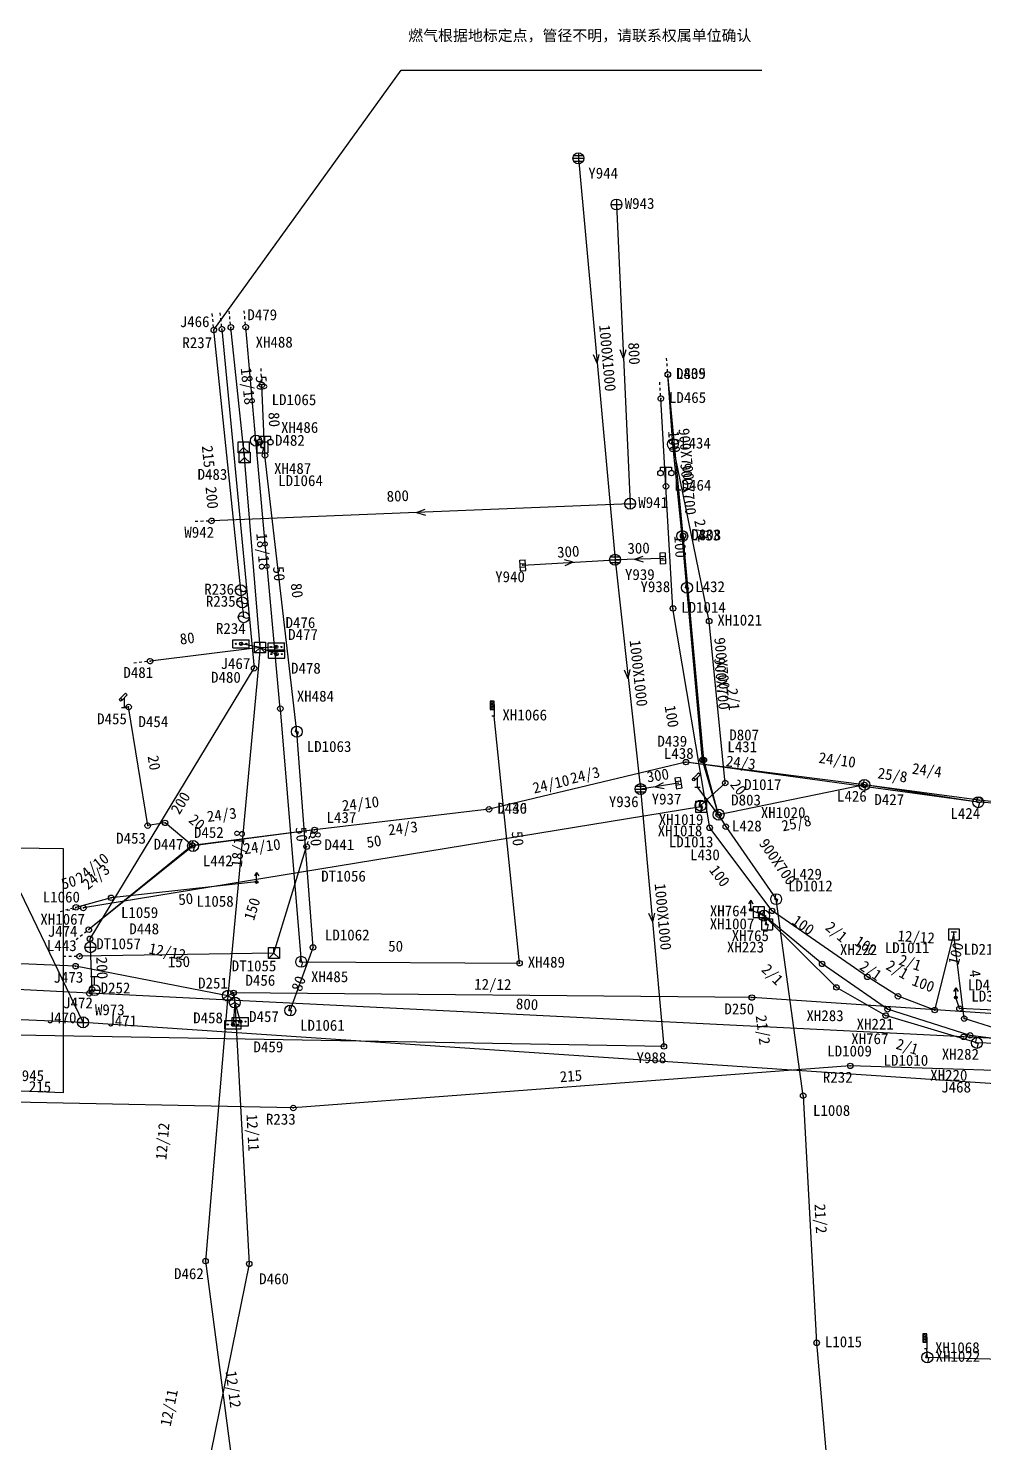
# Model space of a CAD drawing. Extents: x 491411 to 492038, y 2493823 to 2494065.
# Drawn here: x 491625.2 to 491712.5, y 2493935.8 to 2494065 of the extents above; entities that cross this region are included whole.
import ezdxf
from ezdxf.enums import TextEntityAlignment as Align

# ---------------------------------------------------------------- set-up
doc = ezdxf.new("R2010")
doc.units = 0
doc.header["$PDSIZE"] = 0.2
doc.linetypes.add('10', pattern=[10, 10, 0])
doc.layers.get('0').update_dxf_attribs({"linetype": 'CONTINUOUS'})
for name, color, linetype in [('DLINE', 3, 'CONTINUOUS'), ('DMARK', 3, 'CONTINUOUS'), ('DPOINT', 3, 'CONTINUOUS'), ('DTEXT', 3, 'CONTINUOUS'), ('DTLINE', 3, 'CONTINUOUS'), ('DTMARK', 3, 'CONTINUOUS'), ('DTPOINT', 3, 'CONTINUOUS'), ('DTTEXT', 3, 'CONTINUOUS'), ('JLINE', 5, 'CONTINUOUS'), ('JMARK', 5, 'CONTINUOUS'), ('JPOINT', 5, 'CONTINUOUS'), ('JTEXT', 5, 'CONTINUOUS'), ('LDLINE', 1, 'CONTINUOUS'), ('LDMARK', 1, 'CONTINUOUS'), ('LDPOINT', 1, 'CONTINUOUS'), ('LDTEXT', 1, 'CONTINUOUS'), ('LLINE', 1, 'CONTINUOUS'), ('LMARK', 1, 'CONTINUOUS'), ('LPOINT', 1, 'CONTINUOUS'), ('LTEXT', 1, 'CONTINUOUS'), ('RLINE', 6, 'CONTINUOUS'), ('RMARK', 6, 'CONTINUOUS'), ('RPOINT', 6, 'CONTINUOUS'), ('RTEXT', 6, 'CONTINUOUS'), ('WLINE', 4, 'CONTINUOUS'), ('WMARK', 4, 'CONTINUOUS'), ('WPOINT', 4, 'CONTINUOUS'), ('WTEXT', 4, 'CONTINUOUS'), ('XHLINE', 1, 'CONTINUOUS'), ('XHMARK', 1, 'CONTINUOUS'), ('XHPOINT', 1, 'CONTINUOUS'), ('XHTEXT', 1, 'CONTINUOUS'), ('YLINE', 40, 'CONTINUOUS'), ('YMARK', 40, 'CONTINUOUS'), ('YPOINT', 40, 'CONTINUOUS'), ('YTEXT', 40, 'CONTINUOUS'), ('问题备注', 255, 'CONTINUOUS')]:
    doc.layers.add(name, color=color, linetype=linetype)
doc.styles.add('GXD', font='')
doc.styles.get("Standard").update_dxf_attribs({"font": 'rs.shx', "bigfont": 'hztxt.shx'})
doc.styles.get('GXD').set_extended_font_data('SimSun')

# ---------------------------------------------------------------- blocks, each defined once
blk = doc.blocks.new('SXT')
at = {"color": 0}
for p, q in [((-0.32, 2.12), (0.21, 2.65)), ((0.21, 2.65), (0.53, 2.33)), ((-0.32, 2.12), (-0.85, 1.59)), ((-0.53, 1.27), (0.53, 2.33)), ((-0.51, 0.01), (0.49, 0.01)), ((0, 0), (0, 1.8))]:
    blk.add_line(p, q, dxfattribs=at)
blk.add_circle((-0.69, 1.43), 0.225, dxfattribs=at)
blk = doc.blocks.new('GXD')
at = {"color": 0}
blk.add_circle((0, 0), 0.5, dxfattribs=at)
blk = doc.blocks.new('DRK')
at = {"color": 0}
for q in [(-0.87, -0.5), (0, 1), (0.87, -0.5)]:
    blk.add_line((0, 0), q, dxfattribs=at)
blk.add_circle((0, 0), 1, dxfattribs=at)
blk = doc.blocks.new('FPCQ')
at = {"color": 0}
for p, q in [((0.5, 0), (1, 0)), ((1.5, 0), (2, 0)), ((2.5, 0), (3, 0))]:
    blk.add_line(p, q, dxfattribs=at)
blk.add_ellipse((0, 0), major_axis=(-0.417, -0.276), ratio=1, start_param=3.926991, end_param=10.210176, dxfattribs=at)
blk = doc.blocks.new('JXX')
h = blk.add_hatch(color=0)
edge = h.paths.add_edge_path()
edge.add_arc((-0.95, 0), 0.1, 0, 360)
edge = h.paths.add_edge_path()
edge.add_arc((0.95, 0), 0.1, 0, 360)
at = {"color": 0, "flags": 128}
for points in [[(-1.5, -0.75), (-1.5, 0.75)], [(-1.5, 0.75), (1.5, 0.75)], [(1.5, -0.75), (1.5, 0.75)], [(-1.5, -0.75), (1.5, -0.75)]]:
    blk.add_lwpolyline(points, dxfattribs=at)
at = {"color": 0}
for centre, radius in [((-0.95, 0), 0.1), ((0, 0), 0.3), ((0.95, 0), 0.1)]:
    blk.add_circle(centre, radius, dxfattribs=at)
blk = doc.blocks.new('DSK')
at = {"color": 0}
for p, q in [((-1, -1), (-1, 1)), ((-1, 1), (1, 1)), ((0, 0), (-1, -1)), ((0, 0), (0, 1)), ((0, 0), (1, -1)), ((1, 1), (1, -1)), ((1, -1), (-1, -1))]:
    blk.add_line(p, q, dxfattribs=at)
blk = doc.blocks.new('XHS')
at = {"color": 0}
for p, q in [((-1, 0), (1, 0)), ((-0.75, 2.5), (0.75, 2.5)), ((0, 1), (0, 2.5))]:
    blk.add_line(p, q, dxfattribs=at)
blk.add_circle((0, 0), 1, dxfattribs=at)
blk = doc.blocks.new('JYJ')
at = {"color": 0}
blk.add_line((-1, 0), (1, 0), dxfattribs=at)
blk.add_circle((0, 0), 1, dxfattribs=at)
blk = doc.blocks.new('SGD')
at = {"color": 0, "linetype": '10'}
for q in [(-0.41, 1.1), (0.41, 1.1)]:
    blk.add_line((0, 1.75), q, dxfattribs=at)
at = {"color": 0}
blk.add_line((0, 0.25), (0, 1.75), dxfattribs=at)
blk.add_circle((0, 0), 0.25, dxfattribs=at)
blk = doc.blocks.new('LYJ')
at = {"color": 0}
for p, q in [((-0.25, 0), (0, 1)), ((-0.25, 0), (0.25, 0)), ((0.25, 0), (0, -1))]:
    blk.add_line(p, q, dxfattribs=at)
blk.add_circle((0, 0), 1, dxfattribs=at)
blk = doc.blocks.new('LD')
at = {"color": 0}
for p, q in [((-1, 2.9), (-1, 3.5)), ((-1, 3.5), (1, 3.5)), ((0, 0.5), (0, 3.5)), ((1, 3.5), (1, 2.9))]:
    blk.add_line(p, q, dxfattribs=at)
for centre in [(-1, 2.4), (1, 2.4), (0, 0)]:
    blk.add_circle(centre, 0.5, dxfattribs=at)
blk = doc.blocks.new('PDX')
at = {"color": 0, "linetype": '10'}
for p, q in [((-1, 1), (-1, -1)), ((-1, 1), (1, 1)), ((-0.5, 0.5), (0.5, 0.5)), ((0, -0.5), (0, 0.5)), ((1, 1), (1, -1)), ((-1, -1), (1, -1))]:
    blk.add_line(p, q, dxfattribs=at)
blk = doc.blocks.new('RYJ')
at = {"color": 0}
blk.add_circle((0, 0), 1, dxfattribs=at)
for centre, start, end in [((-0.5, -0.52), 46.3972, 133.6028), ((0.5, 0.53), 226.3972, 313.6028)]:
    blk.add_arc(centre, 0.725, start, end, dxfattribs=at)
blk = doc.blocks.new('pDirction')
at = {"color": 0}
for q in [(-0.8, 0.54), (-0.8, -0.54)]:
    blk.add_line((0.8, 0), q, dxfattribs=at)
blk = doc.blocks.new('WYJ')
at = {"color": 0}
for p, q in [((-1, 0), (1, 0)), ((0, 1), (0, -1))]:
    blk.add_line(p, q, dxfattribs=at)
blk.add_circle((0, 0), 1, dxfattribs=at)
blk = doc.blocks.new('KZG')
at = {"color": 0, "linetype": '10'}
for p, q in [((-1, 1), (-1, -1)), ((-1, 1), (1, 1)), ((1, 1), (1, -1)), ((-1, -1), (1, -1))]:
    blk.add_line(p, q, dxfattribs=at)
at = {"color": 0}
for p, q in [((-0.25, 0), (0, 1)), ((-0.25, 0), (0.25, 0)), ((0.25, 0), (0, -1))]:
    blk.add_line(p, q, dxfattribs=at)
blk = doc.blocks.new('XHD')
at = {"color": 0}
for p, q in [((0, 2.2), (-0.75, 2.2)), ((0, 1.7), (-0.75, 1.7))]:
    blk.add_line(p, q, dxfattribs=at)
at = {"color": 0, "linetype": '10'}
for p, q in [((0, 0), (-0.42, 0)), ((0, 2.1), (0, 0))]:
    blk.add_line(p, q, dxfattribs=at)
at = {"color": 0, "flags": 128}
blk.add_lwpolyline([(0, 1.2), (0, 2.7), (-0.75, 2.7), (-0.75, 1.2)], close=True, dxfattribs=at)
at = {"color": 2, "const_width": 0.15, "flags": 128}
blk.add_lwpolyline([(-0.39, 2.3, 1), (-0.39, 2.6, 1)], format="xyb", close=True, dxfattribs=at)
at = {"color": 3, "const_width": 0.15, "flags": 128}
blk.add_lwpolyline([(-0.39, 1.8, 1), (-0.39, 2.1, 1)], format="xyb", close=True, dxfattribs=at)
at = {"color": 1, "const_width": 0.15, "flags": 128}
blk.add_lwpolyline([(-0.39, 1.3, 1), (-0.39, 1.6, 1)], format="xyb", close=True, dxfattribs=at)
at = {"color": 0, "flags": 1}
blk.add_attdef('CODE', (-0.01, -0.01), '', height=0.15, dxfattribs=at)
blk = doc.blocks.new('YYJ')
at = {"color": 0}
for p, q in [((-1, 0), (1, 0)), ((-0.87, 0.5), (0.87, 0.5)), ((0, 1), (0, -1)), ((-0.87, -0.5), (0.87, -0.5))]:
    blk.add_line(p, q, dxfattribs=at)
blk.add_circle((0, 0), 1, dxfattribs=at)
blk = doc.blocks.new('YSB')
at = {"color": 0}
for p, q in [((-0.5, 1), (-0.5, -1)), ((0.5, 1), (-0.5, 1)), ((0.5, 0.33), (-0.5, 0.33)), ((0.5, 1), (0.5, -1)), ((0.5, -0.33), (-0.5, -0.33)), ((0.5, -1), (-0.5, -1))]:
    blk.add_line(p, q, dxfattribs=at)

msp = doc.modelspace()

# ---------------------------------------------------------------- linework, layer by layer
at = {"layer": 'DLINE', "linetype": 'Continuous'}
for p, q in [((491644.88, 2494026.74, 11.61), (491643.71, 2494037.71, 11.44)), ((491685.05, 2494018.66, 11.65), (491683.65, 2494033.4, 11.78)), ((491644.97, 2494025.82, 11.65), (491644.88, 2494026.74, 11.61)), ((491646.38, 2494008.46, 11.51), (491644.97, 2494025.82, 11.65)), ((491686.94, 2493998.19, 11.06), (491685.05, 2494018.66, 11.65)), ((491646.38, 2494008.46, 11.97), (491636.33, 2494007.21, 12.26)), ((491646.38, 2494008.46, 11.37), (491643.45, 2493976.65, 10.86)), ((491646.38, 2494008.46, 11.97), (491644.65, 2494008.8, 12.21)), ((491646.38, 2494008.46, 12.51), (491647.86, 2494008.51, 12.79)), ((491646.38, 2494008.46, 12.51), (491647.89, 2494007.86, 12.82)), ((491634.37, 2494003.03, 12.31), (491633.98, 2494002.97, 12.24)), ((491636.11, 2493992.19, 12.13), (491634.37, 2494003.03, 12.31)), ((491685.31, 2493997.99, -2.19), (491667.31, 2493993.68, -0.18)), ((491701.62, 2493995.91, 11.59), (491685.31, 2493997.99, -2.19)), ((491688.29, 2493993.19, 11.19), (491686.94, 2493998.19, 11.06)), ((491688.29, 2493993.19, 11.19), (491686.36, 2493995.69, 12.26)), ((491712.11, 2493994.53, 11.58), (491701.62, 2493995.91, 11.59)), ((491667.31, 2493993.68, -0.18), (491651.36, 2493991.8, 7.53)), ((491733.7, 2493992.04, 10.69), (491712.11, 2493994.53, 11.58)), ((491637.7, 2493992.44, 12.18), (491636.11, 2493992.19, 12.13)), ((491640.18, 2493990.38, 11.29), (491637.7, 2493992.44, 12.18)), ((491651.36, 2493991.8, 7.53), (491640.18, 2493990.38, 11.29)), ((491640.18, 2493990.38, 11.29), (491630.73, 2493982.69, 11.46)), ((491629.52, 2493979.35, 11.35), (491537.38, 2493983.23, 10.95)), ((491643.45, 2493976.65, 11.47), (491629.52, 2493979.35, 11.35)), ((491643.45, 2493976.65, 11.47), (491641.4, 2493952.41, 10.78)), ((491643.96, 2493976.91, 11.47), (491643.45, 2493976.65, 11.47)), ((491691.33, 2493976.48, 11.51), (491643.96, 2493976.91, 11.47)), ((491643.96, 2493976.91, 11.47), (491644.07, 2493976.03, 10.93)), ((491644.07, 2493976.03, 11.6), (491643.91, 2493974.01, 11.52)), ((491644.07, 2493976.03, 11.6), (491644.57, 2493974.29, 11.59)), ((491644.07, 2493976.03, 10.93), (491645.39, 2493952.15, 10.98)), ((491717.72, 2493974.73, 11.9), (491691.33, 2493976.48, 11.51)), ((491645.39, 2493952.15, 10.98), (491640.47, 2493928.02, 10.7)), ((491641.4, 2493952.41, 10.78), (491644.5, 2493928.72, 9.66))]:
    msp.add_line(p, q, dxfattribs=at)
at = {"layer": 'DPOINT', "linetype": 'Continuous'}
for p in [(491643.71, 2494037.71, 12.71), (491683.65, 2494033.4, 12.91), (491644.88, 2494026.74, 12.83), (491644.97, 2494025.82, 12.86), (491685.05, 2494018.66, 12.75), (491644.65, 2494008.8, 12.71), (491646.38, 2494008.46, 12.64), (491647.86, 2494008.51, 12.94), (491647.89, 2494007.86, 12.97), (491636.33, 2494007.21, 12.84), (491633.98, 2494002.97, 12.34), (491634.37, 2494003.03, 12.41), (491685.31, 2493997.99, 5.11), (491686.94, 2493998.19, 12.26), (491686.36, 2493995.69, 12.46), (491701.62, 2493995.91, 12.19), (491667.31, 2493993.68, 6.1), (491712.11, 2493994.53, 12.18), (491636.11, 2493992.19, 12.23), (491637.7, 2493992.44, 12.28), (491688.29, 2493993.19, 12.39), (491651.36, 2493991.8, 12.18), (491640.18, 2493990.38, 12.27), (491630.73, 2493982.69, 11.92), (491629.52, 2493979.35, 11.8), (491643.45, 2493976.65, 11.99), (491643.96, 2493976.91, 12), (491644.07, 2493976.03, 12), (491691.33, 2493976.48, 11.97), (491643.91, 2493974.01, 11.91), (491644.57, 2493974.29, 11.94), (491641.4, 2493952.41, 11.85), (491645.39, 2493952.15, 11.91)]:
    msp.add_point(p, dxfattribs=at)
at = {"layer": 'DTLINE', "linetype": 'Continuous'}
for q in [(491650.64, 2493990.27, 9.85), (491629.89, 2493980.25, 11.5)]:
    msp.add_line((491647.65, 2493980.55, 12.24), q, dxfattribs=at)
at = {"layer": 'DTPOINT', "linetype": 'Continuous'}
for p in [(491650.64, 2493990.27, 10.35), (491647.65, 2493980.55, 12.57), (491629.89, 2493980.25, 11.97)]:
    msp.add_point(p, dxfattribs=at)
at = {"layer": 'JLINE', "linetype": 'Continuous'}
for p, q in [((491642.89, 2494037.54, 12.01), (491645.84, 2494006.56, 11.61)), ((491630.84, 2493981.85, 10.46), (491645.84, 2494006.56, 11.61)), ((491630.88, 2493981.08, 10.39), (491630.84, 2493981.85, 10.46)), ((491630.78, 2493976.87, 9.75), (491542.77, 2493981.43, 9.3)), ((491631.03, 2493977.23, 10.54), (491630.88, 2493981.08, 10.39)), ((491630.78, 2493976.87, 9.75), (491631.03, 2493977.23, 10.54)), ((491710.68, 2493972.89, 9.79), (491630.78, 2493976.87, 9.75)), ((491631.03, 2493977.23, 10.54), (491631.26, 2493977.16, 10.79)), ((491772.67, 2493969.6, 10.04), (491710.68, 2493972.89, 9.79))]:
    msp.add_line(p, q, dxfattribs=at)
at = {"layer": 'JPOINT', "linetype": 'Continuous'}
for p in [(491642.89, 2494037.54, 12.95), (491645.84, 2494006.56, 12.65), (491630.84, 2493981.85, 11.89), (491630.88, 2493981.08, 11.87), (491630.78, 2493976.87, 11.78), (491631.03, 2493977.23, 12.05), (491631.26, 2493977.16, 11.81), (491710.68, 2493972.89, 12)]:
    msp.add_point(p, dxfattribs=at)
at = {"layer": 'LDLINE', "linetype": 'Continuous'}
for p, q in [((491646.83, 2494026.02, 12.62), (491646.54, 2494032.45, 12.66)), ((491683.48, 2494023.19, 12.45), (491683, 2494031.2, 12.6)), ((491649.74, 2494000.77, 12.11), (491646.83, 2494026.02, 12.62)), ((491684.12, 2494012.03, 12.23), (491683.48, 2494023.19, 12.45)), ((491687.48, 2493991.99, 12.08), (491684.12, 2494012.03, 12.23)), ((491651.22, 2493981.06, 9.93), (491649.74, 2494000.77, 12.11)), ((491693.18, 2493984.4, 12.25), (491687.48, 2493991.99, 12.08)), ((491701.89, 2493978.37, 12.23), (491693.18, 2493984.4, 12.25)), ((491708.05, 2493975.34, 12.24), (491709.79, 2493982.25, 11.79)), ((491710.74, 2493974.56, 11.67), (491709.79, 2493982.25, 11.51)), ((491649.14, 2493975.3, 11.84), (491651.22, 2493981.06, 9.93)), ((491704.69, 2493976.6, 12.18), (491701.89, 2493978.37, 12.23)), ((491708.05, 2493975.34, 12.24), (491704.69, 2493976.6, 12.18)), ((491710.3, 2493975.47, 12.02), (491709.97, 2493976.49, 12.05)), ((491757.89, 2493973.18, 12.04), (491710.3, 2493975.47, 12.02)), ((491720.09, 2493971.59, 11.4), (491710.74, 2493974.56, 11.67))]:
    msp.add_line(p, q, dxfattribs=at)
at = {"layer": 'LDPOINT', "linetype": 'Continuous'}
for p in [(491646.54, 2494032.45, 12.96), (491683, 2494031.2, 12.92), (491646.83, 2494026.02, 13), (491683.48, 2494023.19, 12.8), (491684.12, 2494012.03, 12.46), (491649.74, 2494000.77, 12.46), (491687.48, 2493991.99, 12.28), (491693.18, 2493984.4, 12.43), (491709.79, 2493982.25, 11.89), (491651.22, 2493981.06, 10.16), (491701.89, 2493978.37, 12.43), (491704.69, 2493976.6, 12.34), (491649.14, 2493975.3, 11.99), (491708.05, 2493975.34, 12.34), (491709.97, 2493976.49, 12.18), (491710.3, 2493975.47, 12.16), (491710.74, 2493974.56, 12)]:
    msp.add_point(p, dxfattribs=at)
at = {"layer": 'LLINE', "linetype": 'Continuous'}
for p, q in [((491684.11, 2494027.04, 11.75), (491683.65, 2494033.4, 11.87)), ((491684.97, 2494018.64, 11.65), (491684.11, 2494027.04, 11.75)), ((491685.4, 2494013.92, 11.6), (491684.97, 2494018.64, 11.65)), ((491686.81, 2493998.18, 11.06), (491685.4, 2494013.92, 11.6)), ((491685.31, 2493997.99, 5.11), (491667.31, 2493993.68, 6.1)), ((491712.02, 2493994.33, 11.61), (491685.31, 2493997.99, 5.11)), ((491688.29, 2493993.19, 11.19), (491686.81, 2493998.18, 11.06)), ((491701.62, 2493995.91, 11.64), (491688.29, 2493993.19, 11.86)), ((491712.02, 2493994.33, 11.61), (491701.62, 2493995.91, 11.64)), ((491667.31, 2493993.68, 6.1), (491651.36, 2493991.8, 7.53)), ((491713.86, 2493994.21, 11.01), (491712.02, 2493994.33, 11.01)), ((491688.29, 2493993.19, 11.86), (491688.95, 2493992.1, 11.16)), ((491688.95, 2493992.1, 11.16), (491693.55, 2493985.47, 11.07)), ((491651.36, 2493991.8, 7.53), (491640.26, 2493990.33, 11.31)), ((491640.26, 2493990.33, 11.98), (491630.73, 2493982.69, 11.46)), ((491646.07, 2493987.04, 12.34), (491632.77, 2493985.6, 11.28)), ((491632.77, 2493985.6, 11.28), (491629.55, 2493984.72, 12.02)), ((491696.02, 2493967.52, 11.57), (491693.55, 2493985.47, 11.71)), ((491696.02, 2493967.52, 11.57), (491697.25, 2493944.94, 11.11)), ((491697.25, 2493944.94, 11.11), (491699.23, 2493922.11, 11.25))]:
    msp.add_line(p, q, dxfattribs=at)
at = {"layer": 'LPOINT', "linetype": 'Continuous'}
for p in [(491683.65, 2494033.4, 12.91), (491684.11, 2494027.04, 12.84), (491684.97, 2494018.64, 12.75), (491685.4, 2494013.92, 12.67), (491685.31, 2493997.99, 12.41), (491686.81, 2493998.18, 12.26), (491701.62, 2493995.91, 12.19), (491667.31, 2493993.68, 12.38), (491712.02, 2493994.33, 12.09), (491688.29, 2493993.19, 12.39), (491688.95, 2493992.1, 12.36), (491651.36, 2493991.8, 12.18), (491640.26, 2493990.33, 12.29), (491646.07, 2493987.04, 12.44), (491632.77, 2493985.6, 12.13), (491629.55, 2493984.72, 12.51), (491693.55, 2493985.47, 12.21), (491630.73, 2493982.69, 11.92), (491696.02, 2493967.52, 12.02), (491697.25, 2493944.94, 12.16)]:
    msp.add_point(p, dxfattribs=at)
at = {"layer": 'RLINE', "linetype": 'Continuous'}
for p, q in [((491644.62, 2494013.69, 11.39), (491642.16, 2494037.47, 11.82)), ((491644.75, 2494012.58, 11.45), (491644.62, 2494013.69, 11.39)), ((491644.89, 2494011.23, 11.26), (491644.75, 2494012.58, 11.45)), ((491700.32, 2493970.24, 10.71), (491649.42, 2493966.4, 10.58)), ((491760.54, 2493968.29, 11.04), (491700.32, 2493970.24, 10.71)), ((491649.42, 2493966.4, 10.58), (491607.2, 2493967.29, 10.32))]:
    msp.add_line(p, q, dxfattribs=at)
at = {"layer": 'RPOINT', "linetype": 'Continuous'}
for p in [(491642.16, 2494037.47, 13.02), (491644.62, 2494013.69, 12.59), (491644.75, 2494012.58, 12.65), (491644.89, 2494011.23, 12.46), (491700.32, 2493970.24, 11.91), (491649.42, 2493966.4, 11.78)]:
    msp.add_point(p, dxfattribs=at)
at = {"layer": 'WLINE', "linetype": 'Continuous'}
for p, q in [((491678.96, 2494048.93, 8.67), (491680.2, 2494021.6, 8.52)), ((491680.2, 2494021.6, 8.52), (491641.95, 2494020.02, 8.49))]:
    msp.add_line(p, q, dxfattribs=at)
at = {"layer": 'WPOINT', "linetype": 'Continuous'}
for p, q in [((491630.2, 2493974.22, 11.9), (491530.45, 2493978.44, 11.15)), ((491724.83, 2493967.83, 11.91), (491630.2, 2493974.22, 11.9))]:
    msp.add_line(p, q, dxfattribs=at)
at = {"layer": 'WPOINT', "linetype": 'Continuous', "flags": 128}
msp.add_lwpolyline([(491543.93, 2493991.24), (491543.65, 2493971.13), (491628.42, 2493967.8), (491628.42, 2493990.07)], close=True, dxfattribs=at)
at = {"layer": 'WPOINT', "linetype": 'Continuous'}
for p in [(491678.96, 2494048.93, 12.89), (491680.2, 2494021.6, 12.62), (491641.95, 2494020.02, 12.79), (491630.2, 2493974.22, 11.9)]:
    msp.add_point(p, dxfattribs=at)
at = {"layer": 'XHLINE', "linetype": 'Continuous'}
for p, q in [((491646.01, 2494027.36, 12.94), (491645.07, 2494037.72, 12.95)), ((491648.23, 2494002.87, 12.43), (491646.01, 2494027.36, 12.94)), ((491646.01, 2494027.36, 12.94), (491646.58, 2494026.74, 12.79)), ((491687.43, 2494010.87, 12.32), (491684.11, 2494027.04, 12.66)), ((491688.9, 2493996.08, 12.15), (491687.43, 2494010.87, 12.32)), ((491648.23, 2494002.87, 12.43), (491650.14, 2493979.75, 11.83)), ((491670.1, 2493979.62, 12.22), (491667.78, 2494002.2, 12.45)), ((491686.64, 2493994.02, 11.64), (491688.9, 2493996.08, 12.15)), ((491686.68, 2493993.91, 12.1), (491630.24, 2493984.67, 9.79)), ((491686.64, 2493994.02, 11.87), (491686.68, 2493993.91, 12.28)), ((491691.23, 2493984.5, 12.03), (491692.44, 2493983.97, 12.03)), ((491692.44, 2493983.97, 11.88), (491691.96, 2493984.29, 11.78)), ((491697.75, 2493979.56, 11.57), (491692.44, 2493983.97, 11.71)), ((491699.06, 2493977.41, 11.73), (491692.44, 2493983.97, 11.83)), ((491692.44, 2493983.97, 11.84), (491692.71, 2493983.17, 11.72)), ((491650.14, 2493979.75, 11.83), (491670.1, 2493979.62, 12.38)), ((491703.73, 2493975.41, 11.74), (491697.75, 2493979.56, 11.57)), ((491703.56, 2493974.84, 11.69), (491699.06, 2493977.41, 11.73)), ((491711.28, 2493973.03, 11.69), (491703.73, 2493975.41, 11.74)), ((491711.9, 2493972.34, 11.66), (491703.56, 2493974.84, 11.69)), ((491724.67, 2493971.25, 11.41), (491711.28, 2493973.03, 11.69)), ((491746.46, 2493971.25, 11.85), (491711.9, 2493972.34, 11.66)), ((491707.37, 2493943.61, 12.39), (491707.32, 2493944.4, 12.32)), ((491770.87, 2493941.75, 12.25), (491707.37, 2493943.61, 12.39))]:
    msp.add_line(p, q, dxfattribs=at)
at = {"layer": 'XHPOINT', "linetype": 'Continuous'}
for p in [(491645.07, 2494037.72, 13.08), (491646.01, 2494027.36, 13.08), (491646.58, 2494026.74, 12.99), (491687.43, 2494010.87, 12.47), (491648.23, 2494002.87, 12.55), (491667.78, 2494002.2, 12.7), (491688.9, 2493996.08, 12.47), (491686.64, 2493994.02, 12.04), (491686.68, 2493993.91, 12.43), (491630.24, 2493984.67, 10.09), (491691.23, 2493984.5, 12.18), (491691.96, 2493984.29, 12.18), (491692.44, 2493983.97, 12.18), (491692.71, 2493983.17, 12.14), (491650.14, 2493979.75, 11.94), (491670.1, 2493979.62, 12.52), (491697.75, 2493979.56, 12.07), (491699.06, 2493977.41, 12.03), (491703.73, 2493975.41, 12.06), (491703.56, 2493974.84, 12.03), (491711.28, 2493973.03, 12.01), (491711.9, 2493972.34, 12.02), (491707.32, 2493944.4, 12.62), (491707.37, 2493943.61, 12.74)]:
    msp.add_point(p, dxfattribs=at)
at = {"layer": 'YLINE', "linetype": 'Continuous'}
for p, q in [((491675.48, 2494053.15, 9.52), (491678.83, 2494016.48, 9.22)), ((491670.39, 2494015.97, 11.92), (491678.83, 2494016.48, 11.68)), ((491683.18, 2494016.59, 11.7), (491678.83, 2494016.48, 11.56)), ((491678.83, 2494016.48, 9.22), (491681.16, 2493995.53, 8.82)), ((491684.61, 2493996.06, 11.42), (491681.16, 2493995.53, 11.24)), ((491681.16, 2493995.53, 8.82), (491683.29, 2493972.02, 8.54)), ((491683.29, 2493972.02, 8.54), (491541.35, 2493974.48, 7.4))]:
    msp.add_line(p, q, dxfattribs=at)
at = {"layer": 'YPOINT', "linetype": 'Continuous'}
for p in [(491675.48, 2494053.15, 13.04), (491670.39, 2494015.97, 12.71), (491678.83, 2494016.48, 12.55), (491683.18, 2494016.59, 12.46), (491684.61, 2493996.06, 12.23), (491681.16, 2493995.53, 12.24), (491683.29, 2493972.02, 11.94)]:
    msp.add_point(p, dxfattribs=at)
at = {"layer": '问题备注', "linetype": 'Continuous', "flags": 128}
for points, elevation in [([(491642.16, 2494037.47), (491659.28, 2494061.21), (491692.25, 2494061.21)], 20.22), ([(491630.2, 2493974.22), (491620.24, 2493994.86), (491599.91, 2493994.86)], 11.9)]:
    msp.add_lwpolyline(points, dxfattribs=dict(at, elevation=elevation))

# ---------------------------------------------------------------- block references
at = {"layer": 'DPOINT', "linetype": 'Continuous', "xscale": 0.5, "yscale": 0.5, "zscale": 0.5}
for p, rotation in [((491643.71, 2494037.71, 12.71), 96.08502224343908), ((491636.33, 2494007.21, 12.84), 187.0707201102138), ((491630.73, 2493982.69, 11.92), 219.1563566375399)]:
    msp.add_blockref('FPCQ', p, dxfattribs=dict(at, rotation=rotation))
for name, p in [('GXD', (491683.65, 2494033.4, 12.91)), ('DSK', (491644.88, 2494026.74, 12.83)), ('DSK', (491644.97, 2494025.82, 12.86)), ('GXD', (491685.05, 2494018.66, 12.75)), ('JXX', (491644.65, 2494008.8, 12.71)), ('DSK', (491646.38, 2494008.46, 12.64)), ('JXX', (491647.86, 2494008.51, 12.94)), ('JXX', (491647.89, 2494007.86, 12.97)), ('SXT', (491633.98, 2494002.97, 12.34)), ('GXD', (491634.37, 2494003.03, 12.41)), ('GXD', (491685.31, 2493997.99, 5.11)), ('GXD', (491686.94, 2493998.19, 12.26)), ('SXT', (491686.36, 2493995.69, 12.46)), ('GXD', (491701.62, 2493995.91, 12.19)), ('GXD', (491712.11, 2493994.53, 12.18)), ('GXD', (491667.31, 2493993.68, 6.1)), ('GXD', (491688.29, 2493993.19, 12.39)), ('GXD', (491636.11, 2493992.19, 12.23)), ('GXD', (491637.7, 2493992.44, 12.28)), ('GXD', (491651.36, 2493991.8, 12.18)), ('GXD', (491640.18, 2493990.38, 12.27)), ('GXD', (491629.52, 2493979.35, 11.8)), ('DRK', (491643.45, 2493976.65, 11.99)), ('GXD', (491643.96, 2493976.91, 12)), ('GXD', (491691.33, 2493976.48, 11.97)), ('DRK', (491644.07, 2493976.03, 12)), ('JXX', (491643.91, 2493974.01, 11.91)), ('JXX', (491644.57, 2493974.29, 11.94)), ('GXD', (491641.4, 2493952.41, 11.85)), ('GXD', (491645.39, 2493952.15, 11.91))]:
    msp.add_blockref(name, p, dxfattribs=at)
at = {"layer": 'DTPOINT', "linetype": 'Continuous', "xscale": 0.5, "yscale": 0.5, "zscale": 0.5}
for p, rotation in [((491650.64, 2493990.27, 10.35), 72.88023154064072), ((491629.89, 2493980.25, 11.97), 180.940071702314)]:
    msp.add_blockref('FPCQ', p, dxfattribs=dict(at, rotation=rotation))
msp.add_blockref('DSK', (491647.65, 2493980.55, 12.57), dxfattribs=at)
at = {"layer": 'JPOINT', "linetype": 'Continuous', "xscale": 0.5, "yscale": 0.5, "zscale": 0.5, "rotation": 95.47810789889981}
msp.add_blockref('FPCQ', (491642.89, 2494037.54, 12.95), dxfattribs=at)
at = {"layer": 'JPOINT', "linetype": 'Continuous', "xscale": 0.5, "yscale": 0.5, "zscale": 0.5}
for name, p in [('GXD', (491645.84, 2494006.56, 12.65)), ('GXD', (491630.84, 2493981.85, 11.89)), ('JYJ', (491630.88, 2493981.08, 11.87)), ('XHS', (491631.26, 2493977.16, 11.81)), ('GXD', (491630.78, 2493976.87, 11.78)), ('GXD', (491631.03, 2493977.23, 12.05)), ('GXD', (491710.68, 2493972.89, 12))]:
    msp.add_blockref(name, p, dxfattribs=at)
at = {"layer": 'LDPOINT', "linetype": 'Continuous', "xscale": 0.5, "yscale": 0.5, "zscale": 0.5}
for p, rotation in [((491646.54, 2494032.45, 12.96), 92.58997969314105), ((491683, 2494031.2, 12.92), 93.3921206063242)]:
    msp.add_blockref('FPCQ', p, dxfattribs=dict(at, rotation=rotation))
for name, p in [('LD', (491646.83, 2494026.02, 13)), ('LD', (491683.48, 2494023.19, 12.8)), ('GXD', (491684.12, 2494012.03, 12.46)), ('LYJ', (491649.74, 2494000.77, 12.46)), ('GXD', (491687.48, 2493991.99, 12.28)), ('GXD', (491693.18, 2493984.4, 12.43)), ('PDX', (491709.79, 2493982.25, 11.89)), ('GXD', (491651.22, 2493981.06, 10.16)), ('GXD', (491701.89, 2493978.37, 12.43)), ('GXD', (491704.69, 2493976.6, 12.34)), ('SGD', (491709.97, 2493976.49, 12.18)), ('LYJ', (491649.14, 2493975.3, 11.99)), ('GXD', (491708.05, 2493975.34, 12.34)), ('GXD', (491710.3, 2493975.47, 12.16)), ('GXD', (491710.74, 2493974.56, 12))]:
    msp.add_blockref(name, p, dxfattribs=at)
at = {"layer": 'LPOINT', "linetype": 'Continuous', "xscale": 0.5, "yscale": 0.5, "zscale": 0.5}
for p, rotation in [((491683.65, 2494033.4, 12.91), 94.13696573999427), ((491629.55, 2493984.72, 12.51), 195.4359039191238), ((491630.73, 2493982.69, 11.92), 218.6979904014352)]:
    msp.add_blockref('FPCQ', p, dxfattribs=dict(at, rotation=rotation))
for name, p in [('LYJ', (491684.11, 2494027.04, 12.84)), ('LYJ', (491684.97, 2494018.64, 12.75)), ('LYJ', (491685.4, 2494013.92, 12.67)), ('GXD', (491685.31, 2493997.99, 12.41)), ('GXD', (491686.81, 2493998.18, 12.26)), ('LYJ', (491701.62, 2493995.91, 12.19)), ('LYJ', (491712.02, 2493994.33, 12.09)), ('GXD', (491667.31, 2493993.68, 12.38)), ('LYJ', (491688.29, 2493993.19, 12.39)), ('GXD', (491688.95, 2493992.1, 12.36)), ('LYJ', (491640.26, 2493990.33, 12.29)), ('GXD', (491651.36, 2493991.8, 12.18)), ('SGD', (491646.07, 2493987.04, 12.44)), ('GXD', (491632.77, 2493985.6, 12.13)), ('LYJ', (491693.55, 2493985.47, 12.21)), ('GXD', (491696.02, 2493967.52, 12.02)), ('GXD', (491697.25, 2493944.94, 12.16))]:
    msp.add_blockref(name, p, dxfattribs=at)
at = {"layer": 'RPOINT', "linetype": 'Continuous', "xscale": 0.5, "yscale": 0.5, "zscale": 0.5, "rotation": 95.9131349048998}
msp.add_blockref('FPCQ', (491642.16, 2494037.47, 13.02), dxfattribs=at)
at = {"layer": 'RPOINT', "linetype": 'Continuous', "xscale": 0.5, "yscale": 0.5, "zscale": 0.5}
for name, p in [('RYJ', (491644.62, 2494013.69, 12.59)), ('RYJ', (491644.75, 2494012.58, 12.65)), ('RYJ', (491644.89, 2494011.23, 12.46)), ('GXD', (491700.32, 2493970.24, 11.91)), ('GXD', (491649.42, 2493966.4, 11.78))]:
    msp.add_blockref(name, p, dxfattribs=at)
at = {"layer": 'WMARK', "linetype": 'Continuous', "xscale": 0.5, "yscale": 0.5, "zscale": 0.5}
for p, rotation in [((491679.58, 2494035.27, 12.76), 272.6007547737438), ((491661.08, 2494020.81, 12.71), 182.3780934884604)]:
    msp.add_blockref('pDirction', p, dxfattribs=dict(at, rotation=rotation))
at = {"layer": 'WPOINT', "linetype": 'Continuous', "xscale": 0.5, "yscale": 0.5, "zscale": 0.5}
for p in [(491678.96, 2494048.93, 12.89), (491680.2, 2494021.6, 12.62), (491630.2, 2493974.22, 11.9)]:
    msp.add_blockref('WYJ', p, dxfattribs=at)
at = {"layer": 'WPOINT', "linetype": 'Continuous', "xscale": 0.5, "yscale": 0.5, "zscale": 0.5, "rotation": 182.372466190141}
msp.add_blockref('FPCQ', (491641.95, 2494020.02, 12.79), dxfattribs=at)
at = {"layer": 'XHPOINT', "linetype": 'Continuous', "xscale": 0.5, "yscale": 0.5, "zscale": 0.5}
for p, rotation in [((491645.07, 2494037.72, 13.08), 95.2255855507428), ((491630.24, 2493984.67, 10.09), 189.305255511224)]:
    msp.add_blockref('FPCQ', p, dxfattribs=dict(at, rotation=rotation))
for name, p in [('LYJ', (491646.01, 2494027.36, 13.08)), ('KZG', (491646.58, 2494026.74, 12.99)), ('GXD', (491687.43, 2494010.87, 12.47)), ('GXD', (491648.23, 2494002.87, 12.55)), ('XHD', (491667.78, 2494002.2, 12.7)), ('GXD', (491688.9, 2493996.08, 12.47)), ('LYJ', (491686.64, 2493994.02, 12.04)), ('KZG', (491686.68, 2493993.91, 12.43)), ('SGD', (491691.23, 2493984.5, 12.18)), ('KZG', (491691.96, 2493984.29, 12.18)), ('LYJ', (491692.44, 2493983.97, 12.18)), ('KZG', (491692.71, 2493983.17, 12.14)), ('LYJ', (491650.14, 2493979.75, 11.94)), ('GXD', (491670.1, 2493979.62, 12.52)), ('GXD', (491697.75, 2493979.56, 12.07)), ('GXD', (491699.06, 2493977.41, 12.03)), ('GXD', (491703.73, 2493975.41, 12.06)), ('GXD', (491703.56, 2493974.84, 12.03)), ('GXD', (491711.28, 2493973.03, 12.01)), ('LYJ', (491711.9, 2493972.34, 12.02)), ('XHD', (491707.32, 2493944.4, 12.62)), ('LYJ', (491707.37, 2493943.61, 12.74))]:
    msp.add_blockref(name, p, dxfattribs=at)
at = {"layer": 'YMARK', "linetype": 'Continuous', "xscale": 0.5, "yscale": 0.5, "zscale": 0.5}
for p, rotation in [((491677.15, 2494034.82, 12.79), 275.2224601777247), ((491681, 2494016.54, 12.51), 181.4752148141137), ((491674.61, 2494016.22, 12.63), 3.498149257195925), ((491679.99, 2494006.01, 12.39), 276.3428930036372), ((491682.89, 2493995.8, 12.23), 188.7860349249624), ((491682.23, 2493983.78, 12.09), 275.1893525358813)]:
    msp.add_blockref('pDirction', p, dxfattribs=dict(at, rotation=rotation))
at = {"layer": 'YPOINT', "linetype": 'Continuous', "xscale": 0.5, "yscale": 0.5, "zscale": 0.5}
for name, p in [('YYJ', (491675.48, 2494053.15, 13.04)), ('YYJ', (491678.83, 2494016.48, 12.55)), ('YYJ', (491681.16, 2493995.53, 12.24)), ('GXD', (491683.29, 2493972.02, 11.94))]:
    msp.add_blockref(name, p, dxfattribs=at)
for p, rotation in [((491683.18, 2494016.59, 12.46), 1.455733717931711), ((491670.39, 2494015.97, 12.71), 183.495042550298), ((491684.61, 2493996.06, 12.23), 8.789593495606285)]:
    msp.add_blockref('YSB', p, dxfattribs=dict(at, rotation=rotation))

# ---------------------------------------------------------------- texts
at = {"layer": 'DMARK', "linetype": 'Continuous', "style": 'GXD'}
for s, rotation, p in [('18/18', 276.0878, (491644.79, 2494032.28, 12.77)), ('900X700', 275.4301, (491684.85, 2494026.08, 12.83)), ('18/18', 274.6104, (491646.17, 2494017.18, 12.75)), ('80', 7.0653, (491639.78, 2494008.81)), ('900X700', 275.2705, (491688.11, 2494006.97)), ('20', 279.1189, (491636.21, 2493997.85, 12.32)), ('24/3', 352.7263, (491690.26, 2493997.45)), ('24/3', 13.4694, (491676.2, 2493996.32, 5.61)), ('24/4', 352.5221, (491707.27, 2493996.76, 12.19)), ('20', 307.7348, (491689.71, 2493995.39, 12.42)), ('24/3', 7.2007, (491642.94, 2493992.69)), ('20', 320.4082, (491640.3, 2493992.14, 12.28)), ('24/3', 6.7369, (491659.5, 2493991.46)), ('18/18', 84.738, (491644.87, 2493990.06)), ('24/3', 39.1591, (491631.7, 2493987.14)), ('12/12', 356.2185, (491706.32, 2493981.53, 12.19)), ('12/12', 349.0443, (491637.82, 2493980.19, 11.89)), ('12/12', 359.4775, (491667.65, 2493977.19, 11.99)), ('12/12', 85.1763, (491637.96, 2493963.31)), ('12/11', 273.1798, (491645.23, 2493964.12, 11.95)), ('12/12', 277.4531, (491643.45, 2493940.63, 11.69)), ('12/11', 78.4765, (491638.54, 2493938.92))]:
    msp.add_text(s, height=1, rotation=rotation, dxfattribs=at).set_placement(p, align=Align.CENTER)
at = {"layer": 'DTEXT', "linetype": 'Continuous', "style": 'GXD'}
for s, p in [('D479', (491645.22, 2494038.36)), ('D809', (491684.4, 2494033)), ('D482', (491647.75, 2494026.89)), ('D483', (491640.67, 2494023.78)), ('D808', (491685.8, 2494018.26)), ('D476', (491648.71, 2494010.24)), ('D477', (491648.95, 2494009.15)), ('D481', (491633.89, 2494005.68)), ('D478', (491649.21, 2494006.07)), ('D480', (491641.9, 2494005.24)), ('D455', (491631.49, 2494001.45)), ('D454', (491635.27, 2494001.19)), ('D439', (491682.7, 2493999.4)), ('D807', (491689.27, 2493999.98)), ('D1017', (491690.63, 2493995.44)), ('D803', (491689.44, 2493994.03)), ('D427', (491702.53, 2493994.07)), ('D440', (491668.06, 2493993.28)), ('D452', (491640.34, 2493991.07)), ('D453', (491633.23, 2493990.54)), ('D447', (491636.65, 2493989.99)), ('D441', (491652.27, 2493989.95)), ('D448', (491634.43, 2493982.26)), ('D252', (491631.81, 2493976.86)), ('D251', (491640.72, 2493977.31)), ('D456', (491645.05, 2493977.56)), ('D250', (491688.82, 2493974.95)), ('D458', (491640.27, 2493974.13)), ('D457', (491645.38, 2493974.25)), ('D459', (491645.78, 2493971.48)), ('D462', (491638.52, 2493950.76)), ('D460', (491646.3, 2493950.29))]:
    msp.add_text(s, height=1, dxfattribs=at).set_placement(p)
at = {"layer": 'DTMARK', "linetype": 'Continuous', "style": 'GXD'}
for rotation, p in [(72.8591, (491646.12, 2493984.43)), (0.9687, (491638.97, 2493979.26))]:
    msp.add_text('150', height=1, rotation=rotation, dxfattribs=at).set_placement(p, align=Align.CENTER)
at = {"layer": 'DTTEXT', "linetype": 'Continuous', "style": 'GXD'}
for s, p in [('DT1056', (491651.97, 2493987.08)), ('DT1057', (491631.41, 2493980.9)), ('DT1055', (491643.79, 2493978.88))]:
    msp.add_text(s, height=1, dxfattribs=at).set_placement(p)
at = {"layer": 'JMARK', "linetype": 'Continuous', "style": 'GXD'}
for s, rotation, p in [('200', 275.4499, (491641.49, 2494022.1)), ('200', 58.7273, (491639.53, 2493994)), ('200', 272.2169, (491631.45, 2493979.17, 11.96)), ('800', 357.1483, (491670.76, 2493975.38, 11.89))]:
    msp.add_text(s, height=1, rotation=rotation, dxfattribs=at).set_placement(p, align=Align.CENTER)
at = {"layer": 'JTEXT', "linetype": 'Continuous', "style": 'GXD'}
for s, p in [('J466', (491639.04, 2494037.73)), ('J467', (491642.77, 2494006.5)), ('J474', (491626.97, 2493982.04)), ('J473', (491627.5, 2493977.84)), ('J472', (491628.38, 2493975.5)), ('J470', (491626.88, 2493974.14)), ('J471', (491632.42, 2493973.85)), ('J468', (491708.64, 2493967.81))]:
    msp.add_text(s, height=1, dxfattribs=at).set_placement(p)
at = {"layer": 'LDMARK', "linetype": 'Continuous', "style": 'GXD'}
for s, rotation, p in [('80', 272.5993, (491647.18, 2494029.26, 12.98)), ('100', 273.3937, (491683.74, 2494027.22, 12.86)), ('100', 273.3048, (491684.3, 2494017.64, 12.63)), ('80', 276.5864, (491649.26, 2494013.61, 12.73)), ('100', 279.5149, (491683.52, 2494002.09)), ('80', 274.2682, (491650.98, 2493990.95, 11.31)), ('100', 306.8885, (491687.99, 2493987.3)), ('100', 325.345, (491695.75, 2493982.7)), ('100', 327.6357, (491701.49, 2493980.81)), ('100', 75.8947, (491710.46, 2493980.38, 12.12)), ('80', 70.1794, (491650.37, 2493977.59)), ('100', 339.3928, (491706.83, 2493977.29, 12.34)), ('4', 277.0998, (491711.24, 2493978.62, 11.94))]:
    msp.add_text(s, height=1, rotation=rotation, dxfattribs=at).set_placement(p, align=Align.CENTER)
at = {"layer": 'LDTEXT', "linetype": 'Continuous', "style": 'GXD'}
for s, p in [('LD1065', (491647.44, 2494030.6)), ('LD465', (491683.75, 2494030.8)), ('LD1064', (491648.04, 2494023.21)), ('LD464', (491684.23, 2494022.79)), ('LD1014', (491684.87, 2494011.63)), ('LD1063', (491650.65, 2493998.92)), ('LD1013', (491683.74, 2493990.21)), ('LD1012', (491694.64, 2493986.18)), ('LD1062', (491652.31, 2493981.7)), ('LD1011', (491703.48, 2493980.54)), ('LD215', (491710.69, 2493980.4)), ('LD400', (491711.06, 2493977.14)), ('LD399', (491711.39, 2493976.12)), ('LD1061', (491650.04, 2493973.45)), ('LD1009', (491698.22, 2493971.1)), ('LD1010', (491703.37, 2493970.25))]:
    msp.add_text(s, height=1, dxfattribs=at).set_placement(p)
at = {"layer": 'LMARK', "linetype": 'Continuous', "style": 'GXD'}
for s, rotation, p in [('900X700', 275.8673, (491685.03, 2494022.89, 12.79)), ('900X700', 275.1078, (491688.1, 2494005.11)), ('24/10', 352.2027, (491699.07, 2493997.7, 12.25)), ('25/8', 351.3835, (491704.12, 2493996.32)), ('24/10', 13.4694, (491673.09, 2493995.51, 12.4)), ('24/10', 6.7369, (491655.62, 2493993.71)), ('25/8', 11.5171, (491695.5, 2493991.93)), ('24/10', 7.545, (491646.63, 2493989.8)), ('900X700', 304.7216, (491693.28, 2493988.61)), ('24/10', 38.717, (491631.34, 2493987.94)), ('50', 15.4433, (491629.02, 2493986.53)), ('50', 6.1719, (491639.64, 2493984.99)), ('21/2', 277.8407, (491691.86, 2493973.46)), ('21/2', 273.1169, (491697.13, 2493956.26, 12.09))]:
    msp.add_text(s, height=1, rotation=rotation, dxfattribs=at).set_placement(p, align=Align.CENTER)
at = {"layer": 'LTEXT', "linetype": 'Continuous', "style": 'GXD'}
for s, p in [('L435', (491684.4, 2494033)), ('L434', (491684.86, 2494026.64)), ('L433', (491685.72, 2494018.24)), ('L432', (491686.15, 2494013.52)), ('L431', (491689.09, 2493998.9)), ('L438', (491683.29, 2493998.29)), ('L426', (491699.11, 2493994.38)), ('L437', (491652.46, 2493992.44)), ('L436', (491668.06, 2493993.28)), ('L424', (491709.48, 2493992.81)), ('L428', (491689.51, 2493991.66)), ('L442', (491641.16, 2493988.48)), ('L430', (491685.68, 2493989.03)), ('L429', (491695.01, 2493987.26)), ('L1060', (491626.52, 2493985.17)), ('L1058', (491640.57, 2493984.78)), ('L1059', (491633.67, 2493983.75)), ('L443', (491626.9, 2493980.73)), ('L1008', (491696.92, 2493965.67)), ('L1015', (491698, 2493944.54))]:
    msp.add_text(s, height=1, dxfattribs=at).set_placement(p)
at = {"layer": 'RMARK', "linetype": 'Continuous', "style": 'GXD'}
for rotation, p in [(275.894, (491641.16, 2494025.85)), (358.7923, (491626.26, 2493967.84)), (4.3189, (491674.83, 2493968.82, 11.85))]:
    msp.add_text('215', height=1, rotation=rotation, dxfattribs=at).set_placement(p, align=Align.CENTER)
at = {"layer": 'RTEXT', "linetype": 'Continuous', "style": 'GXD'}
for s, p in [('R237', (491639.28, 2494035.81)), ('R236', (491641.28, 2494013.29)), ('R235', (491641.43, 2494012.19)), ('R234', (491642.35, 2494009.7)), ('R232', (491697.82, 2493968.71)), ('R233', (491646.92, 2493964.87))]:
    msp.add_text(s, height=1, dxfattribs=at).set_placement(p)
at = {"layer": 'WMARK', "linetype": 'Continuous', "style": 'GXD'}
for rotation, p in [(272.6008, (491680.08, 2494035.29, 12.76)), (2.3781, (491658.99, 2494021.81))]:
    msp.add_text('800', height=1, rotation=rotation, dxfattribs=at).set_placement(p, align=Align.CENTER)
at = {"layer": 'WTEXT', "linetype": 'Continuous', "style": 'GXD'}
for s, p in [('W943', (491679.71, 2494048.53)), ('W941', (491680.95, 2494021.21)), ('W942', (491639.46, 2494018.49)), ('W973', (491631.29, 2493974.87))]:
    msp.add_text(s, height=1, dxfattribs=at).set_placement(p)
at = {"layer": 'XHMARK', "linetype": 'Continuous', "style": 'GXD'}
for s, rotation, p in [('50', 275.2059, (491646.04, 2494032.58, 13.08)), ('2/1', 281.6161, (491686.26, 2494019.06, 12.66)), ('50', 275.1668, (491647.62, 2494015.16, 12.82)), ('2/1', 275.6665, (491689.14, 2494003.68, 12.47)), ('50', 274.7252, (491649.68, 2493991.35, 12.25)), ('50', 9.2945, (491656.87, 2493990.26)), ('50', 275.8623, (491669.44, 2493990.96, 12.61)), ('2/1', 320.2539, (491698.75, 2493982.11)), ('50', 359.6455, (491658.77, 2493980.68)), ('2/1', 315.2347, (491692.87, 2493978.24)), ('2/1', 325.2795, (491701.92, 2493978.54, 12.06)), ('2/1', 330.251, (491704.39, 2493978.61, 12.03)), ('2/1', 342.4621, (491705.66, 2493979.2)), ('2/1', 343.3171, (491705.4, 2493971.53))]:
    msp.add_text(s, height=1, rotation=rotation, dxfattribs=at).set_placement(p, align=Align.CENTER)
at = {"layer": 'XHTEXT', "linetype": 'Continuous', "style": 'GXD'}
for s, p in [('XH488', (491645.97, 2494035.86)), ('XH486', (491648.3, 2494028.07)), ('XH487', (491647.66, 2494024.32)), ('XH1021', (491688.18, 2494010.47)), ('XH484', (491649.74, 2494003.52)), ('XH1066', (491668.53, 2494001.8)), ('XH1020', (491692.15, 2493992.88)), ('XH1018', (491682.72, 2493991.22)), ('XH1019', (491682.82, 2493992.24)), ('XH764', (491687.49, 2493983.9)), ('XH1067', (491626.3, 2493983.14)), ('XH1007', (491687.48, 2493982.72)), ('XH765', (491689.49, 2493981.64)), ('XH223', (491689.05, 2493980.6)), ('XH222', (491699.38, 2493980.37)), ('XH489', (491670.85, 2493979.22)), ('XH485', (491651.04, 2493977.89)), ('XH283', (491696.32, 2493974.33)), ('XH221', (491700.9, 2493973.56)), ('XH767', (491700.41, 2493972.23)), ('XH282', (491708.69, 2493970.81)), ('XH220', (491707.63, 2493968.89)), ('XH1068', (491708.07, 2493944)), ('XH1022', (491708.12, 2493943.21))]:
    msp.add_text(s, height=1, dxfattribs=at).set_placement(p)
at = {"layer": 'YMARK', "linetype": 'Continuous', "style": 'GXD'}
for s, rotation, p in [('1000X1000', 275.2225, (491677.65, 2494034.86, 12.79)), ('300', 1.4752, (491680.99, 2494017.04, 12.51)), ('300', 3.4981, (491674.58, 2494016.72, 12.63)), ('1000X1000', 276.3429, (491680.49, 2494006.06, 12.39)), ('300', 8.786, (491682.81, 2493996.29, 12.23)), ('1000X1000', 275.1894, (491682.72, 2493983.82, 12.09))]:
    msp.add_text(s, height=1, rotation=rotation, dxfattribs=at).set_placement(p, align=Align.CENTER)
at = {"layer": 'YTEXT', "linetype": 'Continuous', "style": 'GXD'}
for s, p in [('Y944', (491676.38, 2494051.3)), ('Y940', (491667.87, 2494014.43)), ('Y939', (491679.73, 2494014.63)), ('Y938', (491681.15, 2494013.52)), ('Y936', (491678.26, 2493993.88)), ('Y937', (491682.17, 2493994.12)), ('Y988', (491680.79, 2493970.49)), ('Y945', (491623.92, 2493968.85))]:
    msp.add_text(s, height=1, dxfattribs=at).set_placement(p)
at = {"layer": '问题备注', "linetype": 'Continuous', "insert": (491659.92, 2494064.87, 11.82), "char_height": 1, "width": 32.332, "attachment_point": 1, "style": 'GXD'}
msp.add_mtext('燃气根据地标定点，管径不明，请联系权属单位确认', dxfattribs=at)

doc.saveas('drawing.dxf')
